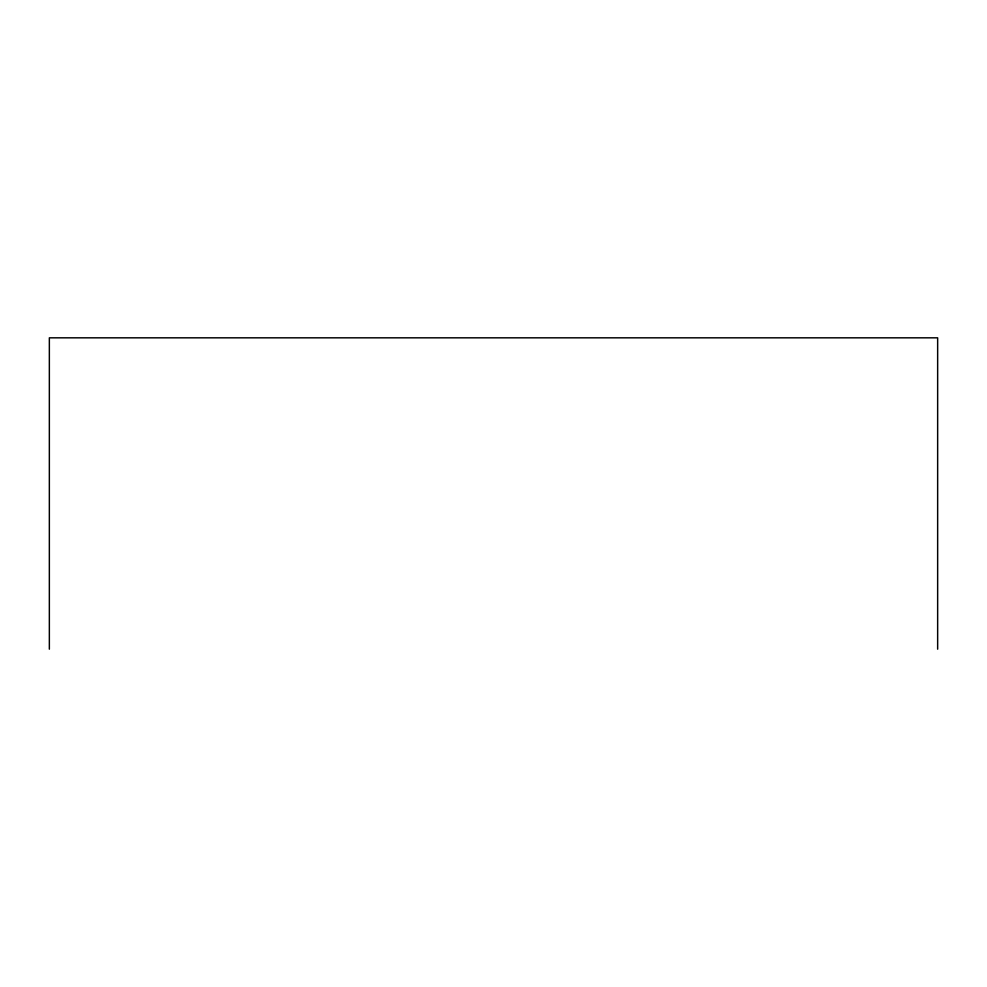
<?xml version="1.0" encoding="UTF-8"?>
<svg xmlns="http://www.w3.org/2000/svg" width="987" height="987" viewBox="0 0 987 987"><rect width="100%" height="100%" fill="white"/><g stroke="black" fill="none" stroke-linecap="round" stroke-linejoin="round"><path stroke-width="1.48" d="M937.65 649.175L937.65 337.825L49.35 337.825L49.35 649.175"/></g></svg>
